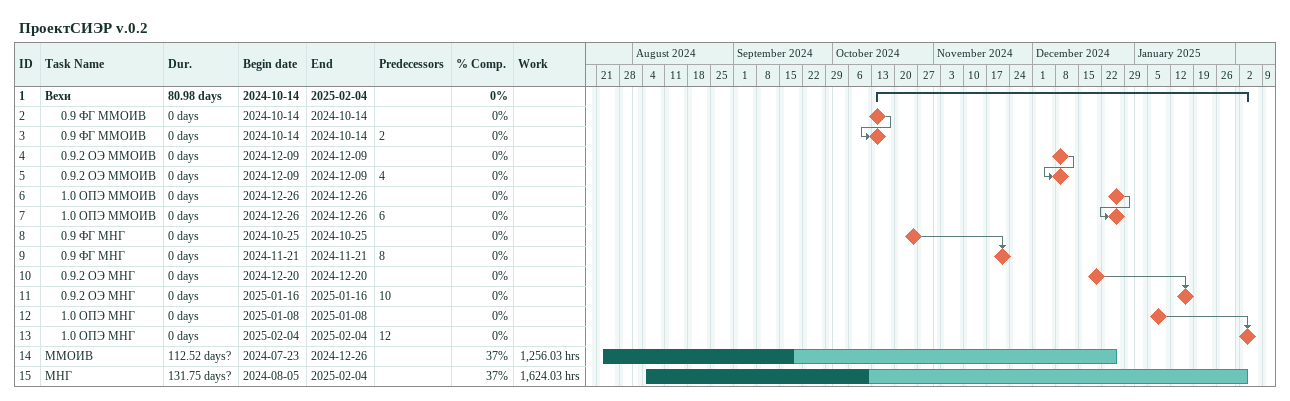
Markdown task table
ПроектСИЭР v.0.2

| ID | Level | Task | Duration | Start | Finish | Predecessors | % complete | Work (h) |
|---|---|---|---|---|---|---|---|---|
| 1 | 1 | **Вехи** | 80.98d | 2024-10-14 | 2025-02-04 |  | 0 |  |
| 2 | 2 | 0.9 ФГ ММОИВ | 0d | 2024-10-14 | 2024-10-14 |  | 0 |  |
| 3 | 2 | 0.9 ФГ ММОИВ | 0d | 2024-10-14 | 2024-10-14 | 2 | 0 |  |
| 4 | 2 | 0.9.2 ОЭ ММОИВ | 0d | 2024-12-09 | 2024-12-09 |  | 0 |  |
| 5 | 2 | 0.9.2 ОЭ ММОИВ | 0d | 2024-12-09 | 2024-12-09 | 4 | 0 |  |
| 6 | 2 | 1.0 ОПЭ ММОИВ | 0d | 2024-12-26 | 2024-12-26 |  | 0 |  |
| 7 | 2 | 1.0 ОПЭ ММОИВ | 0d | 2024-12-26 | 2024-12-26 | 6 | 0 |  |
| 8 | 2 | 0.9 ФГ МНГ | 0d | 2024-10-25 | 2024-10-25 |  | 0 |  |
| 9 | 2 | 0.9 ФГ МНГ | 0d | 2024-11-21 | 2024-11-21 | 8 | 0 |  |
| 10 | 2 | 0.9.2 ОЭ МНГ | 0d | 2024-12-20 | 2024-12-20 |  | 0 |  |
| 11 | 2 | 0.9.2 ОЭ МНГ | 0d | 2025-01-16 | 2025-01-16 | 10 | 0 |  |
| 12 | 2 | 1.0 ОПЭ МНГ | 0d | 2025-01-08 | 2025-01-08 |  | 0 |  |
| 13 | 2 | 1.0 ОПЭ МНГ | 0d | 2025-02-04 | 2025-02-04 | 12 | 0 |  |
| 14 | 1 | ММОИВ | 112.52d? | 2024-07-23 | 2024-12-26 |  | 37 | 1256.03 |
| 15 | 1 | МНГ | 131.75d? | 2024-08-05 | 2025-02-04 |  | 37 | 1624.03 |
